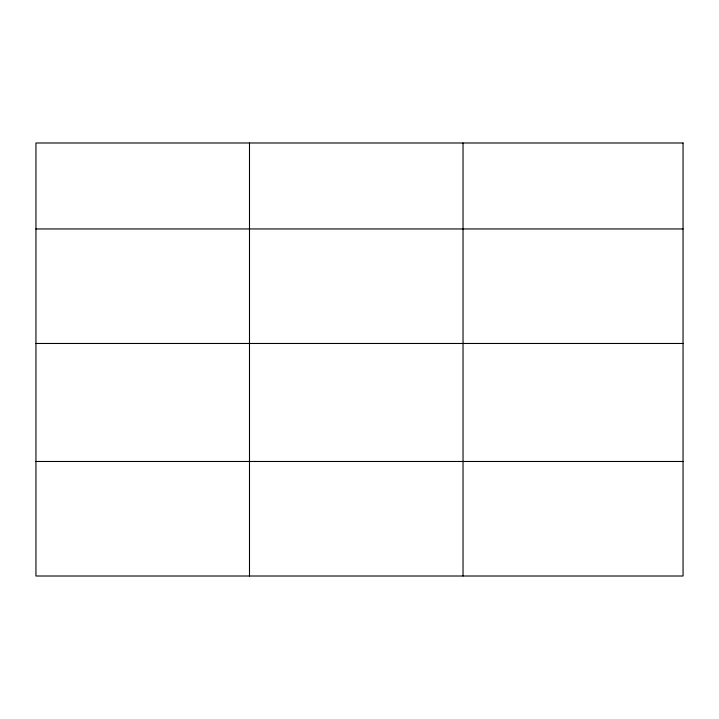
<?xml version="1.0" encoding="UTF-8"?>
<svg xmlns="http://www.w3.org/2000/svg" width="719" height="719" viewBox="0 0 719 719"><rect width="100%" height="100%" fill="white"/><g stroke="black" fill="none" stroke-linecap="round" stroke-linejoin="round"><path stroke-width="1.08" d="M35.95 228.948L683.05 228.948M35.95 343.475L683.05 343.475M35.95 461.481L683.05 461.481M463.036 142.991L463.036 576.009M249.493 142.991L249.493 576.009M683.05 142.991L35.95 142.991L35.95 576.009L683.05 576.009L683.05 142.991"/></g></svg>
